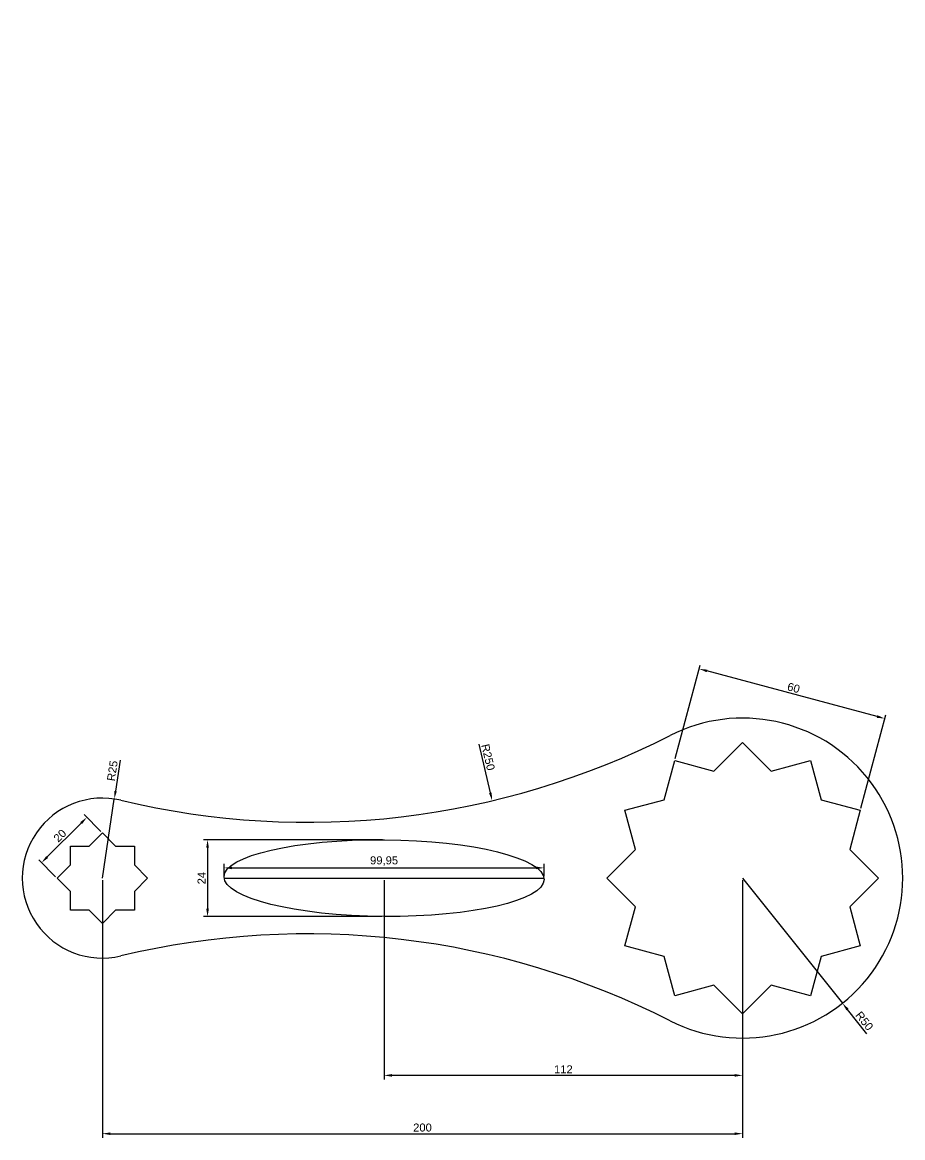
# Model space of a CAD drawing. Header units: millimetres. Extents: x 732 to 2493, y -1056 to 2615.
# Drawn here: x 1551.5 to 1826.5, y 2266.2 to 2614.7 of the extents above; entities that cross this region are included whole.
import ezdxf

# ---------------------------------------------------------------- set-up
doc = ezdxf.new("R2010")
doc.units = ezdxf.units.MM
doc.styles.get("Standard").update_dxf_attribs({"font": 'arial.ttf'})
doc.dimstyles.new('ISO-25', dxfattribs={"dimtxt": 2.5, "dimasz": 2.5, "dimexe": 1.25, "dimexo": 0.625, "dimtad": 1, "dimtxsty": 'Standard', "dimcen": 2.5, "dimadec": 0, "dimazin": 0, "dimtfac": 1, "dimtmove": 0, "dimatfit": 3, "dimfxl": 1, "dimarcsym": 0})

# ---------------------------------------------------------------- blocks, each defined once
blk = doc.blocks.new('*D102')
at = {"color": 0, "lineweight": -2, "transparency": 16777216}
for p, q in [((1664.46, 2346.65), (1664.46, 2284.38)), ((1776.46, 2346.65), (1776.46, 2284.38)), ((1773.96, 2285.63), (1666.96, 2285.63))]:
    blk.add_line(p, q, dxfattribs=at)
at = {"color": 0, "transparency": 16777216}
for points in [[(1666.96, 2286.05), (1666.96, 2285.21), (1664.46, 2285.63)], [(1773.96, 2286.05), (1773.96, 2285.21), (1776.46, 2285.63)]]:
    blk.add_solid(points, dxfattribs=at)
at = {"layer": 'Defpoints', "color": 0, "transparency": 16777216}
for p in [(1664.46, 2347.27), (1776.46, 2347.27), (1664.46, 2285.63)]:
    blk.add_point(p, dxfattribs=at)
at = {"color": 0, "transparency": 16777216, "insert": (1720.46, 2287.51), "char_height": 2.5, "attachment_point": 5}
blk.add_mtext('112', dxfattribs=at)
blk = doc.blocks.new('*D104')
at = {"color": 0, "lineweight": -2, "transparency": 16777216}
for p, q in [((1576.02, 2361.86), (1570.74, 2367.14)), ((1559.24, 2353.88), (1569.85, 2364.48)), ((1561.87, 2347.71), (1556.59, 2352.99))]:
    blk.add_line(p, q, dxfattribs=at)
at = {"color": 0, "transparency": 16777216}
for points in [[(1569.56, 2364.78), (1570.15, 2364.19), (1571.62, 2366.25)], [(1558.95, 2354.17), (1559.54, 2353.58), (1557.48, 2352.11)]]:
    blk.add_solid(points, dxfattribs=at)
at = {"layer": 'Defpoints', "color": 0, "transparency": 16777216}
for p in [(1571.62, 2366.25), (1576.46, 2361.41), (1562.32, 2347.27)]:
    blk.add_point(p, dxfattribs=at)
at = {"color": 0, "transparency": 16777216, "insert": (1563.2, 2360.53), "char_height": 2.5, "attachment_point": 5, "rotation": 45}
blk.add_mtext('20', dxfattribs=at)
blk = doc.blocks.new('*D105')
at = {"color": 0, "lineweight": -2, "transparency": 16777216}
for p, q in [((1755.41, 2384.62), (1763.24, 2413.86)), ((1818.46, 2397.77), (1765.33, 2412.01)), ((1813.36, 2369.09), (1821.2, 2398.33))]:
    blk.add_line(p, q, dxfattribs=at)
at = {"color": 0, "transparency": 16777216}
for points in [[(1765.44, 2412.41), (1765.23, 2411.61), (1762.92, 2412.66)], [(1818.57, 2398.18), (1818.35, 2397.37), (1820.87, 2397.13)]]:
    blk.add_solid(points, dxfattribs=at)
at = {"layer": 'Defpoints', "color": 0, "transparency": 16777216}
for p in [(1762.92, 2412.66), (1755.24, 2384.01), (1813.2, 2368.48)]:
    blk.add_point(p, dxfattribs=at)
at = {"color": 0, "transparency": 16777216, "insert": (1792.39, 2406.73), "char_height": 2.5, "attachment_point": 5, "rotation": 345}
blk.add_mtext('60', dxfattribs=at)
blk = doc.blocks.new('*D103')
at = {"color": 0, "lineweight": -2, "transparency": 16777216}
for p, q in [((1576.46, 2346.65), (1576.46, 2266.16)), ((1776.46, 2346.65), (1776.46, 2266.16)), ((1578.96, 2267.41), (1773.96, 2267.41))]:
    blk.add_line(p, q, dxfattribs=at)
at = {"color": 0, "transparency": 16777216}
for points in [[(1578.96, 2267.82), (1578.96, 2266.99), (1576.46, 2267.41)], [(1773.96, 2267.82), (1773.96, 2266.99), (1776.46, 2267.41)]]:
    blk.add_solid(points, dxfattribs=at)
at = {"layer": 'Defpoints', "color": 0, "transparency": 16777216}
for p in [(1576.46, 2347.27), (1776.46, 2347.27), (1776.46, 2267.41)]:
    blk.add_point(p, dxfattribs=at)
at = {"color": 0, "transparency": 16777216, "insert": (1676.46, 2269.31), "char_height": 2.5, "attachment_point": 5}
blk.add_mtext('200', dxfattribs=at)
blk = doc.blocks.new('*D106')
at = {"color": 0, "lineweight": -2, "transparency": 16777216}
for p, q in [((1663.93, 2359.27), (1608.07, 2359.27)), ((1609.32, 2356.77), (1609.32, 2337.77)), ((1663.74, 2335.27), (1608.07, 2335.27))]:
    blk.add_line(p, q, dxfattribs=at)
at = {"color": 0, "transparency": 16777216}
for points in [[(1608.9, 2356.77), (1609.74, 2356.77), (1609.32, 2359.27)], [(1608.9, 2337.77), (1609.74, 2337.77), (1609.32, 2335.27)]]:
    blk.add_solid(points, dxfattribs=at)
at = {"layer": 'Defpoints', "color": 0, "transparency": 16777216}
for p in [(1664.55, 2359.27), (1609.32, 2335.27), (1664.36, 2335.27)]:
    blk.add_point(p, dxfattribs=at)
at = {"color": 0, "transparency": 16777216, "insert": (1607.44, 2347.27), "char_height": 2.5, "attachment_point": 5, "rotation": 90}
blk.add_mtext('24', dxfattribs=at)
blk = doc.blocks.new('*D107')
at = {"color": 0, "lineweight": -2, "transparency": 16777216}
for p, q in [((1614.48, 2347.9), (1614.48, 2351.72)), ((1616.98, 2350.47), (1711.93, 2350.47)), ((1714.43, 2347.9), (1714.43, 2351.72))]:
    blk.add_line(p, q, dxfattribs=at)
at = {"color": 0, "transparency": 16777216}
for points in [[(1616.98, 2350.88), (1616.98, 2350.05), (1614.48, 2350.47)], [(1711.93, 2350.88), (1711.93, 2350.05), (1714.43, 2350.47)]]:
    blk.add_solid(points, dxfattribs=at)
at = {"layer": 'Defpoints', "color": 0, "transparency": 16777216}
for p in [(1714.43, 2350.47), (1614.48, 2347.27), (1714.43, 2347.27)]:
    blk.add_point(p, dxfattribs=at)
at = {"color": 0, "transparency": 16777216, "insert": (1664.46, 2352.59), "char_height": 2.5, "attachment_point": 5}
blk.add_mtext('99,95', dxfattribs=at)
blk = doc.blocks.new('*D108')
at = {"color": 0, "lineweight": -2, "transparency": 16777216}
for p, q in [((1582.01, 2384.1), (1580.56, 2374.46)), ((1576.46, 2347.27), (1580.19, 2371.99))]:
    blk.add_line(p, q, dxfattribs=at)
at = {"color": 0, "transparency": 16777216}
blk.add_solid([(1580.15, 2374.53), (1580.97, 2374.4), (1580.19, 2371.99)], dxfattribs=at)
at = {"layer": 'Defpoints', "color": 0, "transparency": 16777216}
for p in [(1580.19, 2371.99), (1576.46, 2347.27)]:
    blk.add_point(p, dxfattribs=at)
at = {"color": 0, "transparency": 16777216, "insert": (1579.59, 2380.8), "char_height": 2.5, "attachment_point": 5, "rotation": 81.4205}
blk.add_mtext('R25', dxfattribs=at)
blk = doc.blocks.new('*D109')
at = {"color": 0, "lineweight": -2, "transparency": 16777216}
blk.add_line((1694.05, 2389.08), (1697.65, 2373.89), dxfattribs=at)
at = {"color": 0, "transparency": 16777216}
blk.add_solid([(1698.06, 2373.99), (1697.25, 2373.79), (1698.23, 2371.46)], dxfattribs=at)
at = {"layer": 'Defpoints', "color": 0, "transparency": 16777216}
for p in [(1640.52, 2614.71), (1698.23, 2371.46)]:
    blk.add_point(p, dxfattribs=at)
at = {"color": 0, "transparency": 16777216, "insert": (1696.95, 2385.06), "char_height": 2.5, "attachment_point": 5, "rotation": 283.346}
blk.add_mtext('R250', dxfattribs=at)
blk = doc.blocks.new('*D110')
at = {"color": 0, "lineweight": -2, "transparency": 16777216}
for p, q in [((1776.46, 2347.27), (1807.63, 2308.18)), ((1815.25, 2298.63), (1809.19, 2306.23))]:
    blk.add_line(p, q, dxfattribs=at)
at = {"color": 0, "transparency": 16777216}
blk.add_solid([(1809.52, 2306.49), (1808.87, 2305.97), (1807.63, 2308.18)], dxfattribs=at)
at = {"layer": 'Defpoints', "color": 0, "transparency": 16777216}
for p in [(1776.46, 2347.27), (1807.63, 2308.18)]:
    blk.add_point(p, dxfattribs=at)
at = {"color": 0, "transparency": 16777216, "insert": (1814.49, 2302.64), "char_height": 2.5, "attachment_point": 5, "rotation": 308.5719}
blk.add_mtext('R50', dxfattribs=at)

msp = doc.modelspace()

# ---------------------------------------------------------------- linework, layer by layer
at = {"color": 0}
msp.add_line((1614.483, 2347.272), (1714.432, 2347.272), dxfattribs=at)
for points in [[(1767.492, 2380.732), (1776.457, 2389.698), (1785.423, 2380.732)], [(1751.963, 2371.766), (1755.244, 2384.014), (1767.492, 2380.732)], [(1785.423, 2380.732), (1797.671, 2384.014), (1800.952, 2371.766)], [(1742.997, 2356.237), (1739.715, 2368.485), (1751.963, 2371.766)], [(1800.952, 2371.766), (1813.2, 2368.485), (1809.918, 2356.237)], [(1572.315, 2357.272), (1576.457, 2361.414), (1580.6, 2357.272)], [(1566.457, 2351.414), (1566.457, 2357.272), (1572.315, 2357.272)], [(1580.6, 2357.272), (1586.457, 2357.272), (1586.457, 2351.414)], [(1742.997, 2338.306), (1734.031, 2347.272), (1742.997, 2356.237)], [(1809.918, 2356.237), (1818.884, 2347.272), (1809.918, 2338.306)], [(1566.457, 2343.129), (1562.315, 2347.272), (1566.457, 2351.414)], [(1586.457, 2351.414), (1590.6, 2347.272), (1586.457, 2343.129)], [(1572.315, 2337.272), (1566.457, 2337.272), (1566.457, 2343.129)], [(1586.457, 2343.129), (1586.457, 2337.272), (1580.6, 2337.272)], [(1580.6, 2337.272), (1576.457, 2333.129), (1572.315, 2337.272)], [(1751.963, 2322.777), (1739.715, 2326.058), (1742.997, 2338.306)], [(1809.918, 2338.306), (1813.2, 2326.058), (1800.952, 2322.777)], [(1767.492, 2313.811), (1755.244, 2310.529), (1751.963, 2322.777)], [(1800.952, 2322.777), (1797.671, 2310.529), (1785.423, 2313.811)], [(1785.423, 2313.811), (1776.457, 2304.845), (1767.492, 2313.811)]]:
    msp.add_lwpolyline(points, dxfattribs=at)
for centre, radius, start, end in [((1776.457, 2347.272), 50, 243.05564, 116.94436), ((1640.52, 2614.706), 250, 256.52892, 296.94436), ((1576.457, 2347.272), 25, 76.52892, 283.47108), ((1640.52, 2079.837), 250, 63.05564, 103.47108)]:
    msp.add_arc(centre, radius, start, end, dxfattribs=at)
msp.add_ellipse((1664.457, 2347.272), major_axis=(49.998, -0.397), ratio=0.24, dxfattribs=at)

# ---------------------------------------------------------------- dimensions: what is measured, and where the dimension line sits
at = {"color": 152, "true_color": 0x2776bb}
dim = msp.add_radius_dim(center=(1640.52, 2614.706), mpoint=(1698.228, 2371.457), dimstyle='ISO-25', dxfattribs=at)
dim.commit()
dim.dimension.update_dxf_attribs({"geometry": '*D109', "text_midpoint": (1695.104, 2384.624), "dimtype": 164})
for p1, p2, distance, picture, middle in [((1813.2, 2368.485), (1755.244, 2384.014), -29.652, '*D105', (1792.389, 2406.728)), ((1562.315, 2347.272), (1576.457, 2361.414), 6.842, '*D104', (1563.204, 2360.525))]:
    dim = msp.add_aligned_dim(p1=p1, p2=p2, distance=distance, dimstyle='ISO-25', dxfattribs=at)
    dim.commit()
    dim.dimension.update_dxf_attribs({"geometry": picture, "text_midpoint": middle})
for center, mpoint, picture, middle in [((1576.457, 2347.272), (1580.187, 2371.992), '*D108', (1579.593, 2380.8)), ((1776.457, 2347.272), (1807.632, 2308.18), '*D110', (1814.486, 2302.636))]:
    dim = msp.add_radius_dim(center=center, mpoint=mpoint, dimstyle='ISO-25', dxfattribs=at)
    dim.commit()
    dim.dimension.update_dxf_attribs({"geometry": picture, "text_midpoint": middle})
dim = msp.add_linear_dim(base=(1609.319, 2335.272), p1=(1664.553, 2359.271), p2=(1664.362, 2335.272), angle=90, dimstyle='ISO-25', dxfattribs=at)
dim.commit()
dim.dimension.update_dxf_attribs({"geometry": '*D106', "text_midpoint": (1607.439, 2347.272)})
for base, p1, p2, picture, middle in [((1714.432, 2350.466), (1614.483, 2347.272), (1714.432, 2347.272), '*D107', (1664.457, 2352.594)), ((1776.457, 2267.405), (1576.457, 2347.272), (1776.457, 2347.272), '*D103', (1676.457, 2269.307)), ((1664.457, 2285.63), (1776.457, 2347.272), (1664.457, 2347.272), '*D102', (1720.457, 2287.51))]:
    dim = msp.add_linear_dim(base=base, p1=p1, p2=p2, dimstyle='ISO-25', dxfattribs=at)
    dim.commit()
    dim.dimension.update_dxf_attribs({"geometry": picture, "text_midpoint": middle})

doc.saveas('drawing.dxf')
